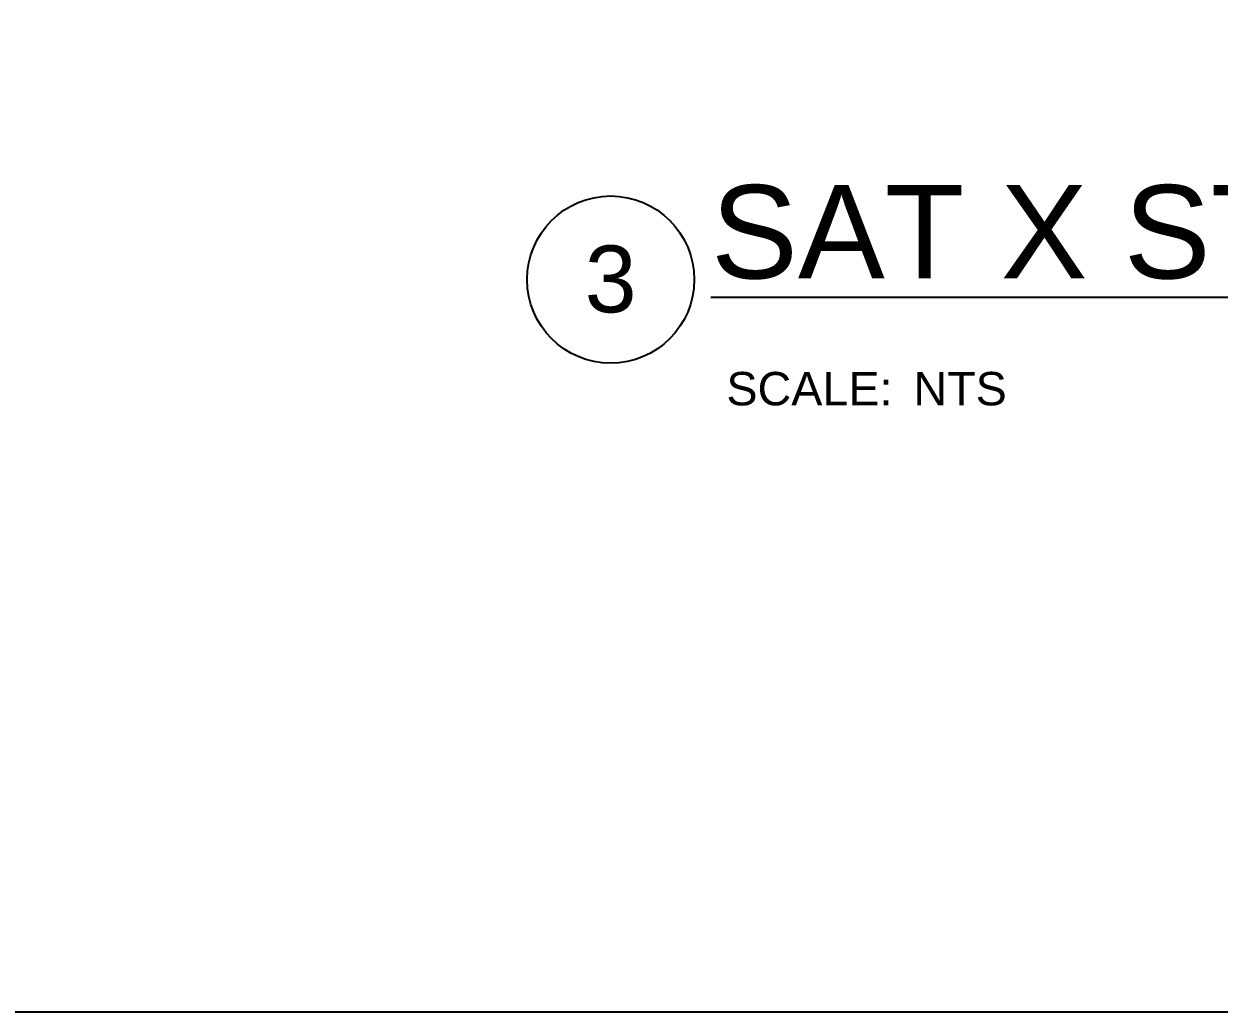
# Model space of a CAD drawing. Header units: feet. Extents: x -12372 to 90117, y -14865 to 4121.
# Drawn here: x 1291.1 to 1752.3, y 669.4 to 1050.6 of the extents above; entities that cross this region are included whole.
import ezdxf
from ezdxf.enums import TextEntityAlignment as Align

# ---------------------------------------------------------------- set-up
doc = ezdxf.new("R2010")
doc.units = ezdxf.units.FT
doc.header["$MEASUREMENT"] = 0
doc.layers.add('G-ANNO-TEXT', color=1, linetype='Continuous')
doc.layers.add('G-ANNO-TEXT @ 1', color=1, linetype='Continuous')
doc.styles.add('NEI-A', font='arial.ttf')

# ---------------------------------------------------------------- blocks, each defined once
blk = doc.blocks.new('DETAIL_TITLE')
blk.add_circle((0.5923, -0.5126), 0.25)
at = {"style": 'NEI-A'}
blk.add_attdef('DETAIL_TITLE_001', (0.9099, -0.4851), '', height=0.2, dxfattribs=at)
at = {"style": 'NEI-A', "flags": 8}
blk.add_attdef('#', text='', height=0.2, dxfattribs=at).set_placement((0.5922, -0.5109), align=Align.MIDDLE_CENTER)
at = {"style": 'NEI-A'}
for tag, p in [('SCALE:', (0.9386, -0.7379)), ('1"_=_', (1.5474, -0.7379))]:
    blk.add_attdef(tag, text='', height=0.1, dxfattribs=at).set_placement(p, align=Align.BOTTOM_LEFT)
blk = doc.blocks.new('*U98')
at = {"layer": 'G-ANNO-TEXT @ 1'}
ref = blk.add_blockref('DETAIL_TITLE', (1441.18, 1018.09), dxfattribs=dict(at, xscale=128.9267043143703, yscale=128.9267043143703, zscale=128.9267043143703))
ref.add_attrib('#', '3', dxfattribs={"layer": '0', "height": 25.79, "style": 'NEI-A'}).set_placement((1517.53, 952.23), align=Align.MIDDLE_CENTER)
ref.add_attrib('DETAIL_TITLE_001', '%%USAT X STRING RACK - XX MODULES XXXW', (1556.23, 952.43), dxfattribs={"layer": '0', "height": 36, "style": 'NEI-A'})
ref.add_attrib('SCALE:', 'SCALE:', dxfattribs={"layer": '0', "height": 12.893, "style": 'NEI-A'}).set_placement((1562.2, 916.36), align=Align.TOP_LEFT)
ref.add_attrib('1"_=_', 'NTS', dxfattribs={"layer": '0', "height": 12.893, "style": 'NEI-A'}).set_placement((1634.36, 916.36), align=Align.TOP_LEFT)

msp = doc.modelspace()

# ---------------------------------------------------------------- linework, layer by layer
msp.add_lwpolyline([(0, 4121.03), (4102.45, 4121.03), (4102.45, 669.44), (0, 669.44)], close=True)

# ---------------------------------------------------------------- block references
at = {"layer": 'G-ANNO-TEXT', "lineweight": 200}
msp.add_blockref('*U98', (0, 0), dxfattribs=at)

doc.saveas('drawing.dxf')
